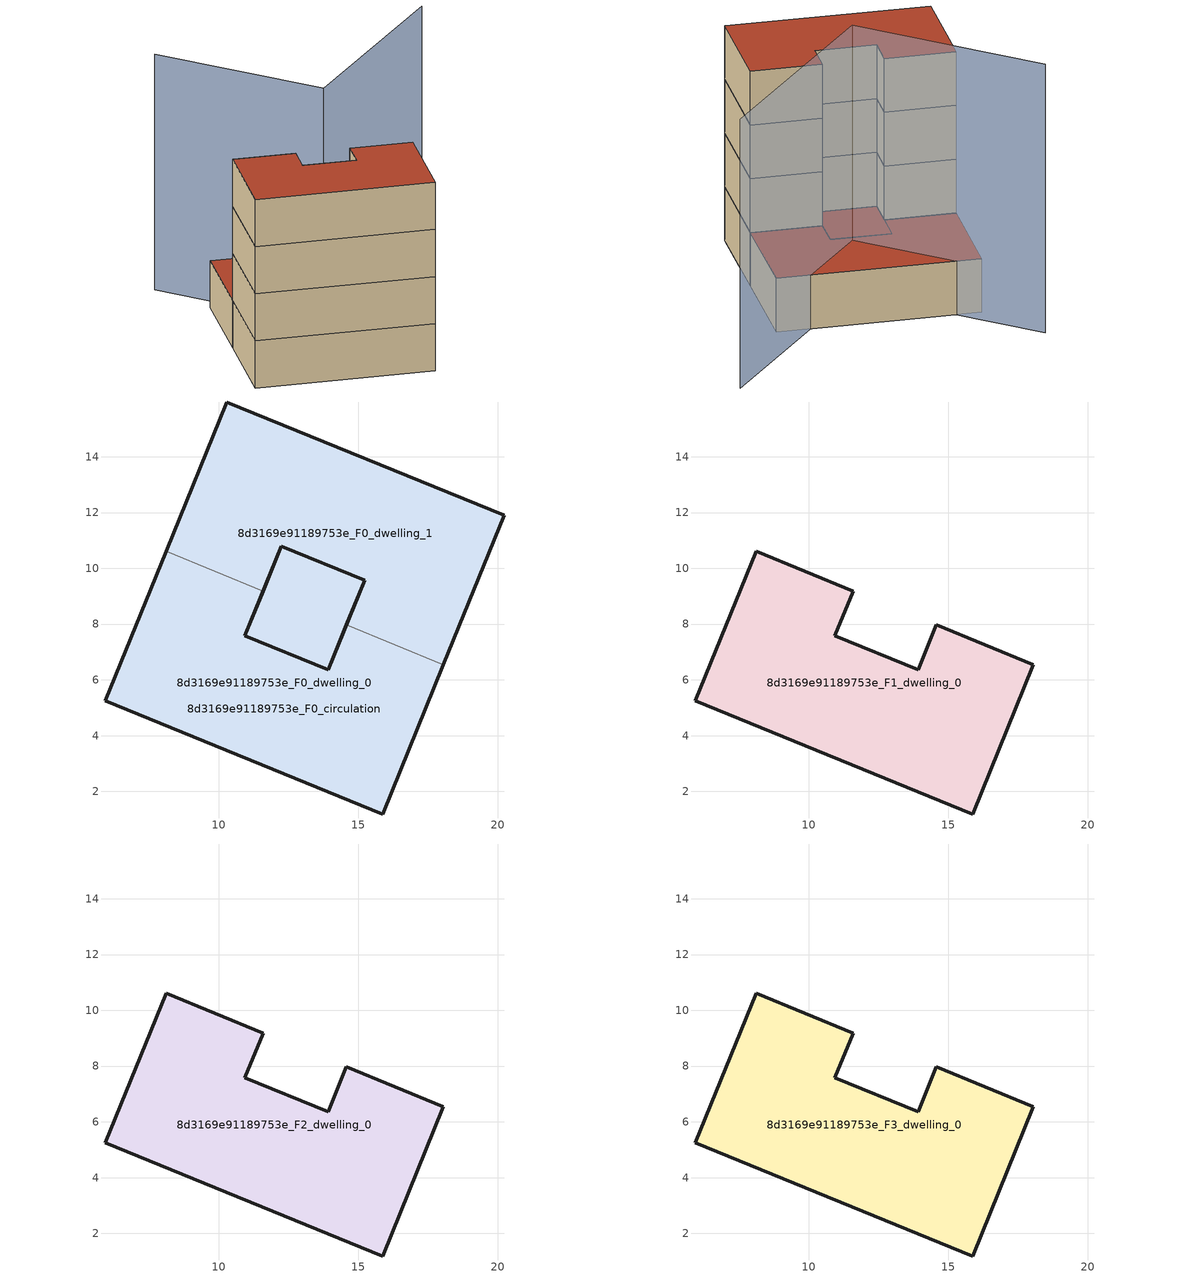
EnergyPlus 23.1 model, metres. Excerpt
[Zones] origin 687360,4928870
8d3169e91189753e_F0_dwelling_0
 floor ground (EU_floor_Construction): 15.24,9.58 13.93,6.36 10.94,7.58 11.6,9.18 12.25,10.79 z0; 18.06,6.55 15.88,1.19 5.94,5.25 8.12,10.6 11.6,9.18 10.94,7.58 13.93,6.36 14.58,7.97 z0
 wall outside (EU_wall_Construction): 14.58,7.97 13.93,6.36 10.94,7.58 11.6,9.18 / 8.12,10.6 5.94,5.25 15.88,1.19 18.06,6.55 z0:3
 wall to 8d3169e91189753e_F0_dwelling_1 (EU_wall_Construction): 18.06,6.55 14.58,7.97 / 11.6,9.18 8.12,10.6 z0:3
 roof outside (EU_floor_Construction): 13.93,6.36 14.58,7.97 15.24,9.58 12.25,10.79 11.6,9.18 10.94,7.58 z3
8d3169e91189753e_F0_dwelling_1
 floor ground (EU_floor_Construction): 15.24,9.58 13.93,6.36 10.94,7.58 11.6,9.18 12.25,10.79 z0; 20.25,11.91 18.06,6.55 14.58,7.97 15.24,9.58 12.25,10.79 11.6,9.18 8.12,10.6 10.3,15.96 z0
 wall outside (EU_wall_Construction): 11.6,9.18 12.25,10.79 15.24,9.58 14.58,7.97 / 18.06,6.55 20.25,11.91 10.3,15.96 8.12,10.6 z0:3
 roof outside (EU_roof_Construction): 18.06,6.55 20.25,11.91 10.3,15.96 8.12,10.6 11.6,9.18 12.25,10.79 15.24,9.58 14.58,7.97 z3; 13.93,6.36 15.24,9.58 12.25,10.79 11.6,9.18 10.94,7.58 z3
8d3169e91189753e_F0_circulation
 floor ground (EU_floor_Construction): 15.24,9.58 13.93,6.36 10.94,7.58 11.6,9.18 12.25,10.79 z0; 18.06,6.55 15.88,1.19 5.94,5.25 8.12,10.6 11.6,9.18 10.94,7.58 13.93,6.36 14.58,7.97 z0; 20.25,11.91 18.06,6.55 14.58,7.97 15.24,9.58 12.25,10.79 11.6,9.18 8.12,10.6 10.3,15.96 z0
 wall outside (EU_wall_Construction): 15.24,9.58 12.25,10.79 10.94,7.58 13.93,6.36 15.24,9.58 z0:3
 roof outside (EU_roof_Construction): 15.88,1.19 18.06,6.55 14.58,7.97 13.93,6.36 10.94,7.58 11.6,9.18 8.12,10.6 5.94,5.25 z3; 13.93,6.36 15.24,9.58 12.25,10.79 11.6,9.18 10.94,7.58 z3; 18.06,6.55 20.25,11.91 10.3,15.96 8.12,10.6 11.6,9.18 12.25,10.79 15.24,9.58 14.58,7.97 z3
8d3169e91189753e_F1_dwelling_0
 floor to 8d3169e91189753e_F0_dwelling_0 (EU_floor_Construction): 18.06,6.55 15.88,1.19 5.94,5.25 8.12,10.6 11.6,9.18 10.94,7.58 13.93,6.36 14.58,7.97 z3
 wall outside (EU_wall_Construction): 15.88,1.19 18.06,6.55 14.58,7.97 13.93,6.36 10.94,7.58 11.6,9.18 8.12,10.6 5.94,5.25 15.88,1.19 z3:6
8d3169e91189753e_F2_dwelling_0
 floor to 8d3169e91189753e_F1_dwelling_0 (EU_floor_Construction): 18.06,6.55 15.88,1.19 5.94,5.25 8.12,10.6 11.6,9.18 10.94,7.58 13.93,6.36 14.58,7.97 z6
 wall outside (EU_wall_Construction): 15.88,1.19 18.06,6.55 14.58,7.97 13.93,6.36 10.94,7.58 11.6,9.18 8.12,10.6 5.94,5.25 15.88,1.19 z6:9
8d3169e91189753e_F3_dwelling_0
 floor to 8d3169e91189753e_F2_dwelling_0 (EU_floor_Construction): 18.06,6.55 15.88,1.19 5.94,5.25 8.12,10.6 11.6,9.18 10.94,7.58 13.93,6.36 14.58,7.97 z9
 wall outside (EU_wall_Construction): 15.88,1.19 18.06,6.55 14.58,7.97 13.93,6.36 10.94,7.58 11.6,9.18 8.12,10.6 5.94,5.25 15.88,1.19 z9:12
 roof outside (EU_roof_Construction): 15.88,1.19 18.06,6.55 14.58,7.97 13.93,6.36 10.94,7.58 11.6,9.18 8.12,10.6 5.94,5.25 z12
shading: 25.71,16.49 14.38,10.29 / 14.38,10.29 9.13,19.88 z0:15
[Building]
EU S2 Campaign: North Axis=0; Terrain=City; Solar Distribution=FullExterior
[Site:Location]
Bologna: Latitude=44.5; Longitude=11.25; Time Zone=1; Elevation=37
[SizingPeriod:WeatherFileDays]
AnnualSizingPeriod: Begin Month=1; Begin Day of Month=1; End Month=12; End Day of Month=31; Day of Week for Start Day=Monday; Use Weather File Daylight Saving Period=No; Use Weather File Rain and Snow Indicators=No
[MATERIAL]
EU_InternalMass_Material: Roughness=MediumRough; Thickness=0.1; Conductivity=1; Density=1800; Specific Heat=900; Thermal Absorptance=0.9; Solar Absorptance=0.7; Visible Absorptance=0.7
[MATERIAL:NOMASS] Roughness=MediumRough; Thermal Absorptance=0.9; Solar Absorptance=0.7; Visible Absorptance=0.7
Name | Thermal Resistance
EU_wall_NoMass | 0.937881
EU_roof_NoMass | 0.548572
EU_floor_NoMass | 0.71348
[CONSTRUCTION]
EU_wall_Construction: EU_wall_NoMass
EU_roof_Construction: EU_roof_NoMass
EU_floor_Construction: EU_floor_NoMass
EU_InternalMass_Construction: EU_InternalMass_Material
[ZONE] Type=1; Multiplier=1; Ceiling Height=autocalculate; Floor Area=autocalculate; Part of Total Floor Area=Yes
Name | Volume
8d3169e91189753e_F0_dwelling_0 | 203.123
8d3169e91189753e_F1_dwelling_0 | 169.58
8d3169e91189753e_F2_dwelling_0; 8d3169e91189753e_F3_dwelling_0 | 169.581
8d3169e91189753e_F0_dwelling_1 | 203.121
8d3169e91189753e_F0_circulation | 372.702
[INTERNALMASS] Construction=EU_InternalMass_Construction
Name | Zone or ZoneList | Surface Area
8d3169e91189753e_F0_dwelling_0_EU_InternalMass | 8d3169e91189753e_F0_dwelling_0 | 56.5264
8d3169e91189753e_F0_dwelling_1_EU_InternalMass | 8d3169e91189753e_F0_dwelling_1 | 56.5264
8d3169e91189753e_F1_dwelling_0_EU_InternalMass | 8d3169e91189753e_F1_dwelling_0 | 124.234
8d3169e91189753e_F2_dwelling_0_EU_InternalMass | 8d3169e91189753e_F2_dwelling_0 | 124.234
8d3169e91189753e_F3_dwelling_0_EU_InternalMass | 8d3169e91189753e_F3_dwelling_0 | 124.234
[OTHEREQUIPMENT] Fuel Type=Electricity; Design Level Calculation Method=Watts/Area; Power per Zone Floor Area=1; Fraction Latent=0; Fraction Radiant=0; Fraction Lost=0; Carbon Dioxide Generation Rate=0; EndUse Subcategory=EU_Step8_InternalGains
Name | Zone or ZoneList or Space or SpaceList | Schedule
EU_Step8_InternalGain_8d3169e91189753e_F0_dwelling_0_f000 | 8d3169e91189753e_F0_dwelling_0 | EU_Step8_GainSchedule_8d3169e91189753e_F0_dwelling_0_f000
EU_Step8_InternalGain_8d3169e91189753e_F0_dwelling_1_f000 | 8d3169e91189753e_F0_dwelling_1 | EU_Step8_GainSchedule_8d3169e91189753e_F0_dwelling_1_f000
EU_Step8_InternalGain_8d3169e91189753e_F1_dwelling_0_f000 | 8d3169e91189753e_F1_dwelling_0 | EU_Step8_GainSchedule_8d3169e91189753e_F1_dwelling_0_f000
EU_Step8_InternalGain_8d3169e91189753e_F2_dwelling_0_f000 | 8d3169e91189753e_F2_dwelling_0 | EU_Step8_GainSchedule_8d3169e91189753e_F2_dwelling_0_f000
EU_Step8_InternalGain_8d3169e91189753e_F3_dwelling_0_f000 | 8d3169e91189753e_F3_dwelling_0 | EU_Step8_GainSchedule_8d3169e91189753e_F3_dwelling_0_f000
[ZONEINFILTRATION:DESIGNFLOWRATE]
EU_Circulation_Infiltration_8d3169e91189753e_F0_circulation: Zone or ZoneList or Space or SpaceList=8d3169e91189753e_F0_circulation; Schedule=EU_AlwaysOn; Design Flow Rate Calculation Method=Flow/Area; Flow Rate per Floor Area=0.0005; Constant Term Coefficient=1; Temperature Term Coefficient=0; Velocity Term Coefficient=0; Velocity Squared Term Coefficient=0
[ZONEVENTILATION:DESIGNFLOWRATE] Schedule=EU_AlwaysOn; Design Flow Rate Calculation Method=AirChanges/Hour; Air Changes per Hour=0.687892; Ventilation Type=Natural; Fan Pressure Rise=0; Fan Total Efficiency=1; Constant Term Coefficient=1; Temperature Term Coefficient=0; Velocity Term Coefficient=0; Velocity Squared Term Coefficient=0; Minimum Indoor Temperature=-100; Maximum Indoor Temperature=100; Delta Temperature=-100; Minimum Outdoor Temperature=-100; Maximum Outdoor Temperature=100; Maximum Wind Speed=40
Name | Zone or ZoneList or Space or SpaceList
EU_ConstantAir_8d3169e91189753e_F0_dwelling_0 | 8d3169e91189753e_F0_dwelling_0
EU_ConstantAir_8d3169e91189753e_F0_dwelling_1 | 8d3169e91189753e_F0_dwelling_1
EU_ConstantAir_8d3169e91189753e_F1_dwelling_0 | 8d3169e91189753e_F1_dwelling_0
EU_ConstantAir_8d3169e91189753e_F2_dwelling_0 | 8d3169e91189753e_F2_dwelling_0
EU_ConstantAir_8d3169e91189753e_F3_dwelling_0 | 8d3169e91189753e_F3_dwelling_0
[HVACTEMPLATE:THERMOSTAT] Constant Heating Setpoint=20; Constant Cooling Setpoint=50
EU_HeatOnly_8d3169e91189753e_F0_dwelling_0; EU_HeatOnly_8d3169e91189753e_F0_dwelling_1; EU_HeatOnly_8d3169e91189753e_F1_dwelling_0; EU_HeatOnly_8d3169e91189753e_F2_dwelling_0; EU_HeatOnly_8d3169e91189753e_F3_dwelling_0
[HVACTEMPLATE:ZONE:IDEALLOADSAIRSYSTEM] System Availability Schedule=EU_AlwaysOn; Maximum Heating Supply Air Temperature=50; Minimum Cooling Supply Air Temperature=13; Maximum Heating Supply Air Humidity Ratio=0.0156; Minimum Cooling Supply Air Humidity Ratio=0.0077; Heating Limit=NoLimit; Cooling Limit=NoLimit; Heating Availability Schedule=EU_AlwaysOn; Cooling Availability Schedule=EU_CoolingOff; Dehumidification Control Type=ConstantSensibleHeatRatio; Cooling Sensible Heat Ratio=0.7; Dehumidification Setpoint=60; Humidification Control Type=None; Humidification Setpoint=30; Outdoor Air Method=None; Outdoor Air Flow Rate per Person=0.00944; Outdoor Air Flow Rate per Zone Floor Area=0; Outdoor Air Flow Rate per Zone=0; Demand Controlled Ventilation Type=None; Outdoor Air Economizer Type=NoEconomizer; Heat Recovery Type=None; Sensible Heat Recovery Effectiveness=0.7; Latent Heat Recovery Effectiveness=0.65
Name | Template Thermostat
8d3169e91189753e_F0_dwelling_0 | EU_HeatOnly_8d3169e91189753e_F0_dwelling_0
8d3169e91189753e_F0_dwelling_1 | EU_HeatOnly_8d3169e91189753e_F0_dwelling_1
8d3169e91189753e_F1_dwelling_0 | EU_HeatOnly_8d3169e91189753e_F1_dwelling_0
8d3169e91189753e_F2_dwelling_0 | EU_HeatOnly_8d3169e91189753e_F2_dwelling_0
8d3169e91189753e_F3_dwelling_0 | EU_HeatOnly_8d3169e91189753e_F3_dwelling_0
[SIZING:ZONE] Zone Cooling Design Supply Air Temperature Input Method=SupplyAirTemperature; Zone Cooling Design Supply Air Temperature=13; Zone Heating Design Supply Air Temperature Input Method=SupplyAirTemperature; Zone Heating Design Supply Air Temperature=50; Zone Cooling Design Supply Air Humidity Ratio=0.008; Zone Heating Design Supply Air Humidity Ratio=0.008; Cooling Design Air Flow Method=DesignDay; Cooling Design Air Flow Rate=0; Cooling Minimum Air Flow per Zone Floor Area=0.000762; Cooling Minimum Air Flow=0; Cooling Minimum Air Flow Fraction=0.2; Heating Design Air Flow Method=DesignDay; Heating Design Air Flow Rate=0; Heating Maximum Air Flow per Zone Floor Area=0.002032; Heating Maximum Air Flow=0.141576; Heating Maximum Air Flow Fraction=0.3; Account for Dedicated Outdoor Air System=No; Dedicated Outdoor Air System Control Strategy=NeutralSupplyAir; Dedicated Outdoor Air Low Setpoint Temperature for Design=autosize; Dedicated Outdoor Air High Setpoint Temperature for Design=autosize; Zone Load Sizing Method=Sensible Load Only No Latent Load; Zone Latent Cooling Design Supply Air Humidity Ratio Input Method=HumidityRatioDifference; Zone Cooling Design Supply Air Humidity Ratio Difference=0.005; Zone Latent Heating Design Supply Air Humidity Ratio Input Method=HumidityRatioDifference; Zone Humidification Design Supply Air Humidity Ratio Difference=0.005
8d3169e91189753e_F0_dwelling_0; 8d3169e91189753e_F0_dwelling_1; 8d3169e91189753e_F1_dwelling_0; 8d3169e91189753e_F2_dwelling_0; 8d3169e91189753e_F3_dwelling_0
[SCHEDULE:CONSTANT]
Name | Hourly Value
EU_AlwaysOn | 1
EU_CoolingOff | 0
[SCHEDULE:FILE] Column Number=1; Rows to Skip at Top=0; Number of Hours of Data=8760; Column Separator=Comma; Interpolate to Timestep=No; Minutes per Item=60; Adjust Schedule for Daylight Savings=Yes
Name | File
EU_Step8_GainSchedule_8d3169e91189753e_F0_dwelling_0_f000 | ../../schedules/8d3169e91189753e/8d3169e91189753e_F0_dwelling_0_f000_gain.csv
EU_Step8_GainSchedule_8d3169e91189753e_F0_dwelling_1_f000 | ../../schedules/8d3169e91189753e/8d3169e91189753e_F0_dwelling_1_f000_gain.csv
EU_Step8_GainSchedule_8d3169e91189753e_F1_dwelling_0_f000 | ../../schedules/8d3169e91189753e/8d3169e91189753e_F1_dwelling_0_f000_gain.csv
EU_Step8_GainSchedule_8d3169e91189753e_F2_dwelling_0_f000 | ../../schedules/8d3169e91189753e/8d3169e91189753e_F2_dwelling_0_f000_gain.csv
EU_Step8_GainSchedule_8d3169e91189753e_F3_dwelling_0_f000 | ../../schedules/8d3169e91189753e/8d3169e91189753e_F3_dwelling_0_f000_gain.csv
